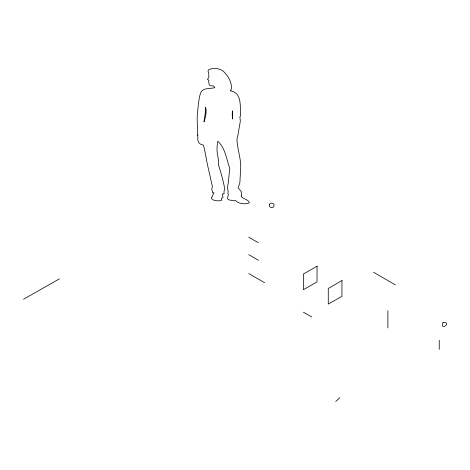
<?xml version="1.0" encoding="UTF-8"?>
<svg xmlns="http://www.w3.org/2000/svg" width="470" height="470" viewBox="0 0 470 470"><rect width="100%" height="100%" fill="white"/><g stroke="black" fill="none" stroke-linecap="round" stroke-linejoin="round"><path stroke-width="0.7" d="M269.392 204.767C268.558 207.552 273.082 208.903 273.916 206.13C275.22 202.829 269.698 202.035 269.439 204.614M442.957 322.602C439.568 331.855 452.886 321.803 443.004 322.567M335.739 401.515L339.769 397.679M23.5 299.261L59.42 278.863M303.42 312.221L311.857 316.962M373.48 272.236L395.423 284.902M248.73 237.209L258.283 242.72M248.73 254.652L258.5 260.292M248.73 273.546L264.645 282.734M439.233 340.286L439.233 349.357M387.891 310.647L387.891 327.931M211.682 197.7L211.682 198.798C214.067 201.189 218.145 200.925 221.311 200.614L221.429 198.452L223.015 197.594L222.433 195.391L222.827 193.634L223.644 194.081L224.061 193.599L224.043 191.184L224.748 188.987C223.256 180.715 220.959 172.69 218.45 164.829C219.126 159.389 216.834 154.207 216.999 148.767L217.434 141.576L218.25 141.629C225.436 148.69 226.564 159.395 229.789 168.454L228.214 183.4L227.333 187.583L228.097 190.614L227.903 193.799L228.385 194.31L227.521 198.369L227.909 199.262L229.695 200.061L234.23 200.86L235.4 200.42C238.754 204.039 244.576 204.427 249.124 203.081L249.259 202.329C247.761 199.027 242.837 199.257 241.045 195.961L241.551 195.767L241.204 191.601L238.126 187.765L239.853 182.818L240.617 169.482C241.498 159.113 237.121 149.16 236.956 138.885L237.456 137.998L240.34 121.06L239.894 116.76L240.699 115.597C239.8 106.608 242.444 92.866 230.371 90.792L230.852 90.675C233.161 83.472 227.944 75.417 222.698 70.712C218.568 68.185 213.039 67.645 208.645 69.742L207.957 71.035L208.686 73.014L208.874 77.115L207.493 79.465L208.927 80.317L208.621 81.386L209.097 84.388L209.567 85.264L210.63 85.84L213.58 85.934L214.778 87.72C210.178 88.977 202.699 87.355 200.555 93.037C198.352 100.081 198.199 107.413 197.306 114.586C196.977 121.225 197.476 128.145 197.776 134.737L197.283 134.849L197.447 135.413L197.805 135.348L197.711 139.666L198.593 142.41L200.443 144.155L203.504 145.177C205.537 153.443 206.671 161.821 208.674 169.993L212.393 186.631L211.747 188.887L212.74 192.947L213.95 192.635L211.682 197.7M317.068 266.167L317.003 281.965L303.35 289.69L303.35 274.086L317.068 266.167M341.99 280.549L341.919 296.353L328.272 304.078L328.272 288.474L341.99 280.549M232.674 113.816L232.392 118.986L232.215 113.382L232.597 110.832L232.674 113.816M205.731 110.05L203.998 121.865C205.566 117.195 206.865 112.171 205.596 107.266L205.731 110.05"/></g></svg>
